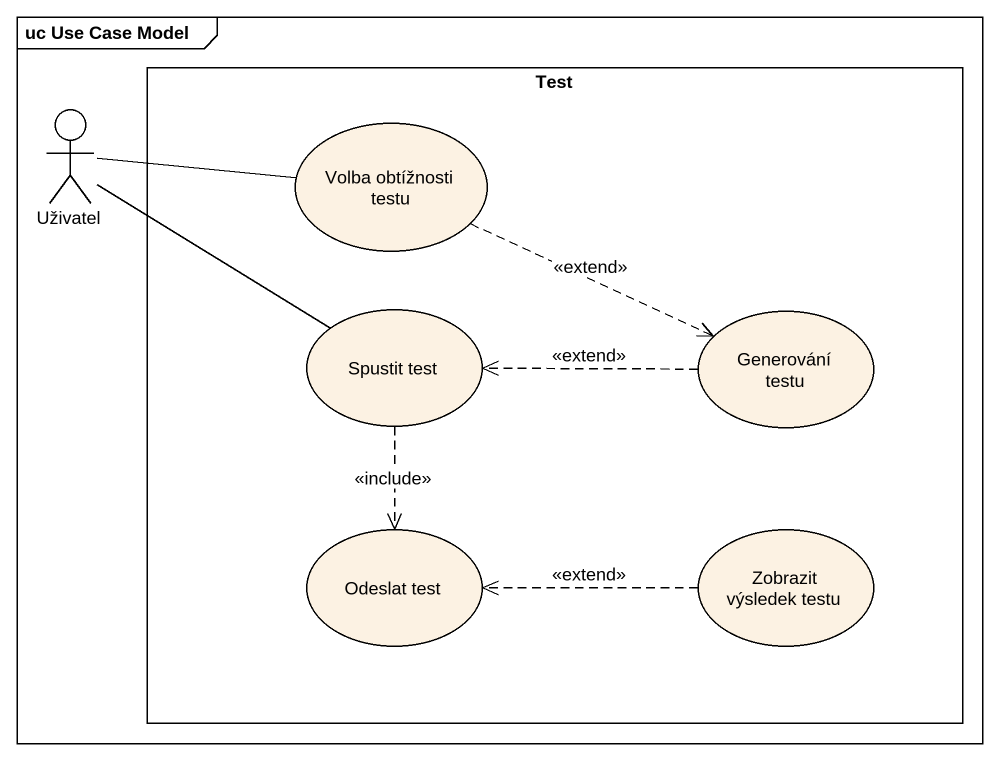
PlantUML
@startuml
mainframe uc Use Case Model
rectangle Test {
  usecase "Volba obtížnosti testu" as Volba_obtížnosti_testu
  usecase "Spustit test" as Spustit_test
  usecase "Generování testu" as Generování_testu
  usecase "Odeslat test" as Odeslat_test
  usecase "Zobrazit výsledek testu" as Zobrazit_výsledek_testu
}
actor Uživatel
Uživatel -right- Volba_obtížnosti_testu
Uživatel -right- Spustit_test
Volba_obtížnosti_testu .right.> Generování_testu : <<extend>>
Spustit_test ..> Odeslat_test : <<include>>
Generování_testu .left.> Spustit_test : <<extend>>
Zobrazit_výsledek_testu .left.> Odeslat_test : <<extend>>
@enduml
